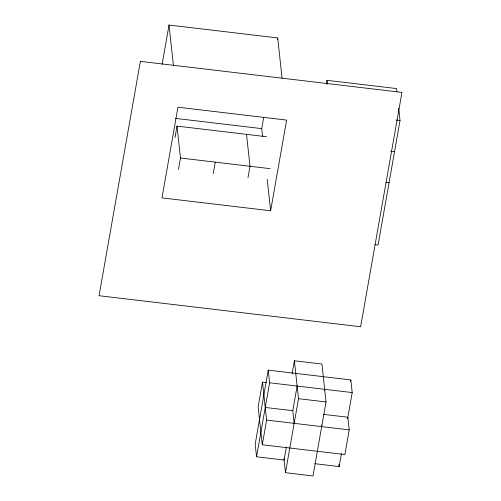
<?xml version="1.0" encoding="UTF-8"?>
<svg xmlns="http://www.w3.org/2000/svg" width="501" height="501" viewBox="0 0 501 501"><rect width="100%" height="100%" fill="white"/><g stroke="black" fill="none" stroke-linecap="round" stroke-linejoin="round"><path stroke-width="0.75" d="M162.099 64.347L169.025 25.05L277.698 37.938L282.082 78.275M174.974 137.643L177.01 126.108L266.62 136.735M178.469 169.413L180.479 158.022L177.01 126.108M213.232 173.54L215.236 162.142M247.989 177.661L249.999 166.269L246.53 134.356M262.599 136.836L261.71 128.625L263.708 117.29M277.429 39.454L277.698 37.938M270.634 210.777L286.622 120.096L177.955 107.208L161.967 197.889L270.634 210.777L267.227 179.408M266.325 382.62L262.505 382.163L258.153 406.831L262.274 444.75L344.876 454.551L349.222 429.883L347.851 417.239L323.377 414.34M347.581 418.78L352.203 392.571L350.825 379.933L268.223 370.133L255.178 444.137L256.55 456.78L284.086 460.043L286.397 446.942M256.55 456.78L269.601 382.777L268.223 370.133M262.274 444.75L266.62 420.082L262.505 382.163M326.358 84.162L327.04 80.317L396.56 88.558L396.892 91.602M292.077 373.865L294.388 360.764L321.918 364.027L326.038 401.946L312.993 475.95L285.457 472.681L283.923 458.559M294.156 423.351L292.784 410.707L297.131 386.039M285.457 472.681L298.508 398.683L294.388 360.764M324.397 390.849L324.667 389.308M350.556 381.474L350.825 379.933M398.708 108.316L400.03 120.478L378.067 245.045L374.973 244.682M314.678 463.675L339.152 466.575L341.463 453.474M396.166 120.021L400.03 120.478M175.388 118.386L261.71 128.625M390.674 151.158L394.537 151.621M180.479 158.022L270.083 168.649M385.958 182.395L389.045 182.765M269.601 382.777L352.203 392.571M298.508 398.683L326.038 401.946M265.248 407.445L292.784 410.707M266.62 420.082L349.222 429.883M327.04 80.317L327.454 84.112M338.908 464.346L339.152 466.575M321.529 425.13L321.692 426.614M169.025 25.05L173.409 65.38M140.374 61.372L99.054 295.715L360.626 326.746L401.946 92.403L140.374 61.372"/></g></svg>
